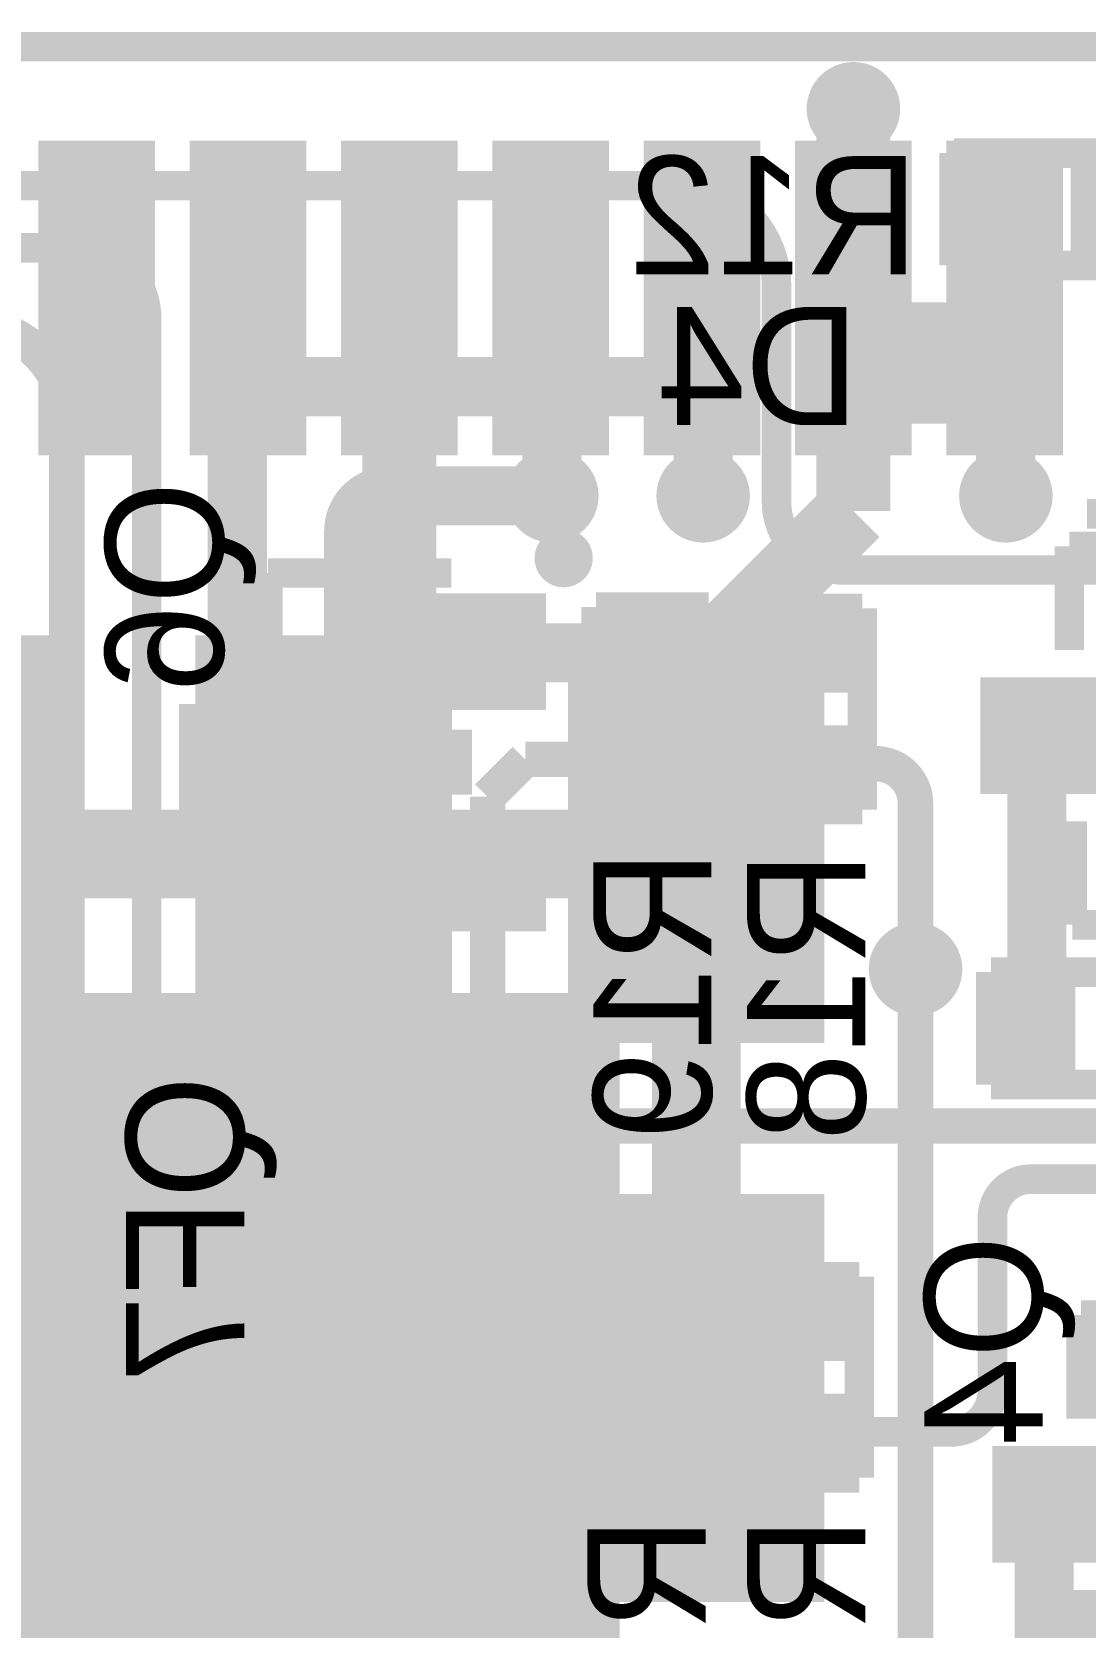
# Model space of a CAD drawing. Header units: millimetres. Extents: x 2.38 to 5.41, y 1.88 to 4.71.
# Drawn here: x 3.403 to 3.759, y 4.005 to 4.544 of the extents above; entities that cross this region are included whole.
import ezdxf

# ---------------------------------------------------------------- set-up
doc = ezdxf.new("R2010")
doc.units = ezdxf.units.MM
doc.header["$MEASUREMENT"] = 0
for name, color, linetype in [('BottomLayer', 5, 'Continuous'), ('BottomOverlay', 54, 'Continuous'), ('BottomPaste', 16, 'Continuous'), ('BottomSolder', 6, 'Continuous'), ('Mechanical2', 216, 'Continuous'), ('MultiLayer', 9, 'Continuous'), ('TopLayer', 1, 'Continuous'), ('TopPaste', 8, 'Continuous'), ('TopSolder', 216, 'Continuous'), ('ViaHoleLayer', 16, 'Continuous')]:
    doc.layers.add(name, color=color, linetype=linetype)

# ---------------------------------------------------------------- blocks, each defined once
blk = doc.blocks.new('ESD9B3_3ST5G_N_B_5')
at = {"layer": 'BottomLayer'}
for points in [[(-0.02165, -0.01378), (-0.00591, -0.01378), (-0.02165, 0.01378), (-0.00591, 0.01378)], [(0.00591, -0.01378), (0.02165, -0.01378), (0.00591, 0.01378), (0.02165, 0.01378)]]:
    blk.add_solid(points, dxfattribs=at)
at = {"layer": 'BottomOverlay', "const_width": 0.005}
for points in [[(-0.026, 0.018), (-0.026, -0.018)], [(0.026, 0.018), (-0.026, 0.018)], [(0.026, 0.018), (0.026, -0.018)], [(0.025, -0.018), (-0.026, -0.018)]]:
    blk.add_lwpolyline(points, dxfattribs=at)
at = {"layer": 'BottomPaste'}
for points in [[(-0.02165, -0.01378), (-0.00591, -0.01378), (-0.02165, 0.01378), (-0.00591, 0.01378)], [(0.00591, -0.01378), (0.02165, -0.01378), (0.00591, 0.01378), (0.02165, 0.01378)]]:
    blk.add_solid(points, dxfattribs=at)
at = {"layer": 'BottomSolder'}
for points in [[(-0.02565, -0.01778), (-0.00191, -0.01778), (-0.02565, 0.01778), (-0.00191, 0.01778)], [(0.00191, -0.01778), (0.02565, -0.01778), (0.00191, 0.01778), (0.02565, 0.01778)]]:
    blk.add_solid(points, dxfattribs=at)
blk = doc.blocks.new('UC200T_37')
at = {"layer": 'TopLayer'}
for points in [[(-0.3622, -0.25394), (-0.28346, -0.25394), (-0.3622, -0.12402), (-0.28346, -0.12402)], [(-0.23622, -0.25394), (-0.15748, -0.25394), (-0.23622, -0.12402), (-0.15748, -0.12402)], [(-0.10236, -0.25394), (-0.02362, -0.25394), (-0.10236, -0.12402), (-0.02362, -0.12402)], [(-0.3622, -0.44291), (-0.28346, -0.44291), (-0.3622, -0.31299), (-0.28346, -0.31299)], [(-0.23622, -0.44291), (-0.15748, -0.44291), (-0.23622, -0.31299), (-0.15748, -0.31299)], [(-0.10236, -0.44291), (-0.02362, -0.44291), (-0.10236, -0.31299), (-0.02362, -0.31299)], [(-0.41142, -0.61024), (-0.41142, -0.51181), (-0.44291, -0.61024), (-0.44291, -0.51181)], [(-0.36024, -0.61024), (-0.36024, -0.51181), (-0.39173, -0.61024), (-0.39173, -0.51181)], [(-0.30906, -0.61024), (-0.30906, -0.51181), (-0.34055, -0.61024), (-0.34055, -0.51181)], [(-0.25787, -0.61024), (-0.25787, -0.51181), (-0.28937, -0.61024), (-0.28937, -0.51181)], [(-0.20669, -0.61024), (-0.20669, -0.51181), (-0.23819, -0.61024), (-0.23819, -0.51181)], [(-0.15551, -0.61024), (-0.15551, -0.51181), (-0.18701, -0.61024), (-0.18701, -0.51181)], [(-0.10433, -0.61024), (-0.10433, -0.51181), (-0.13583, -0.61024), (-0.13583, -0.51181)]]:
    blk.add_solid(points, dxfattribs=at)
at = {"layer": 'TopPaste'}
for points in [[(-0.3622, -0.25394), (-0.28346, -0.25394), (-0.3622, -0.12402), (-0.28346, -0.12402)], [(-0.23622, -0.25394), (-0.15748, -0.25394), (-0.23622, -0.12402), (-0.15748, -0.12402)], [(-0.10236, -0.25394), (-0.02362, -0.25394), (-0.10236, -0.12402), (-0.02362, -0.12402)], [(-0.3622, -0.44291), (-0.28346, -0.44291), (-0.3622, -0.31299), (-0.28346, -0.31299)], [(-0.23622, -0.44291), (-0.15748, -0.44291), (-0.23622, -0.31299), (-0.15748, -0.31299)], [(-0.10236, -0.44291), (-0.02362, -0.44291), (-0.10236, -0.31299), (-0.02362, -0.31299)], [(-0.41142, -0.61024), (-0.41142, -0.51181), (-0.44291, -0.61024), (-0.44291, -0.51181)], [(-0.36024, -0.61024), (-0.36024, -0.51181), (-0.39173, -0.61024), (-0.39173, -0.51181)], [(-0.30906, -0.61024), (-0.30906, -0.51181), (-0.34055, -0.61024), (-0.34055, -0.51181)], [(-0.25787, -0.61024), (-0.25787, -0.51181), (-0.28937, -0.61024), (-0.28937, -0.51181)], [(-0.20669, -0.61024), (-0.20669, -0.51181), (-0.23819, -0.61024), (-0.23819, -0.51181)], [(-0.15551, -0.61024), (-0.15551, -0.51181), (-0.18701, -0.61024), (-0.18701, -0.51181)], [(-0.10433, -0.61024), (-0.10433, -0.51181), (-0.13583, -0.61024), (-0.13583, -0.51181)]]:
    blk.add_solid(points, dxfattribs=at)
at = {"layer": 'TopSolder'}
for points in [[(-0.3662, -0.25794), (-0.27946, -0.25794), (-0.3662, -0.12002), (-0.27946, -0.12002)], [(-0.24022, -0.25794), (-0.15348, -0.25794), (-0.24022, -0.12002), (-0.15348, -0.12002)], [(-0.10636, -0.25794), (-0.01962, -0.25794), (-0.10636, -0.12002), (-0.01962, -0.12002)], [(-0.3662, -0.44691), (-0.27946, -0.44691), (-0.3662, -0.30899), (-0.27946, -0.30899)], [(-0.24022, -0.44691), (-0.15348, -0.44691), (-0.24022, -0.30899), (-0.15348, -0.30899)], [(-0.10636, -0.44691), (-0.01962, -0.44691), (-0.10636, -0.30899), (-0.01962, -0.30899)], [(-0.40742, -0.61424), (-0.40742, -0.50781), (-0.44691, -0.61424), (-0.44691, -0.50781)], [(-0.35624, -0.61424), (-0.35624, -0.50781), (-0.39573, -0.61424), (-0.39573, -0.50781)], [(-0.30506, -0.61424), (-0.30506, -0.50781), (-0.34455, -0.61424), (-0.34455, -0.50781)], [(-0.25387, -0.61424), (-0.25387, -0.50781), (-0.29337, -0.61424), (-0.29337, -0.50781)], [(-0.20269, -0.61424), (-0.20269, -0.50781), (-0.24219, -0.61424), (-0.24219, -0.50781)], [(-0.15151, -0.61424), (-0.15151, -0.50781), (-0.19101, -0.61424), (-0.19101, -0.50781)], [(-0.10033, -0.61424), (-0.10033, -0.50781), (-0.13983, -0.61424), (-0.13983, -0.50781)]]:
    blk.add_solid(points, dxfattribs=at)
blk = doc.blocks.new('R__0402_B_73')
at = {"layer": 'BottomLayer'}
for points in [[(-0.0275, 0.0125), (-0.0275, -0.0125), (-0.0095, 0.0125), (-0.0095, -0.0125)], [(0.0095, 0.0125), (0.0095, -0.0125), (0.0275, 0.0125), (0.0275, -0.0125)]]:
    blk.add_solid(points, dxfattribs=at)
at = {"layer": 'BottomOverlay', "const_width": 0.01}
for points in [[(-0.034, -0.019), (-0.034, 0.019)], [(0.034, 0.019), (-0.034, 0.019)], [(0.034, -0.019), (0.034, 0.019)], [(0.034, -0.019), (-0.034, -0.019)]]:
    blk.add_lwpolyline(points, dxfattribs=at)
at = {"layer": 'BottomPaste'}
for points in [[(-0.0275, 0.0125), (-0.0275, -0.0125), (-0.0095, 0.0125), (-0.0095, -0.0125)], [(0.0095, 0.0125), (0.0095, -0.0125), (0.0275, 0.0125), (0.0275, -0.0125)]]:
    blk.add_solid(points, dxfattribs=at)
at = {"layer": 'BottomSolder'}
for points in [[(-0.0315, 0.0165), (-0.0315, -0.0165), (-0.0055, 0.0165), (-0.0055, -0.0165)], [(0.0055, 0.0165), (0.0055, -0.0165), (0.0315, 0.0165), (0.0315, -0.0165)]]:
    blk.add_solid(points, dxfattribs=at)
blk = doc.blocks.new('R__0402_B_74')
at = {"layer": 'BottomLayer'}
for points in [[(-0.0275, 0.0125), (-0.0275, -0.0125), (-0.0095, 0.0125), (-0.0095, -0.0125)], [(0.0095, 0.0125), (0.0095, -0.0125), (0.0275, 0.0125), (0.0275, -0.0125)]]:
    blk.add_solid(points, dxfattribs=at)
at = {"layer": 'BottomOverlay', "const_width": 0.01}
for points in [[(-0.034, -0.019), (-0.034, 0.019)], [(0.034, 0.019), (-0.034, 0.019)], [(0.034, -0.019), (0.034, 0.019)], [(0.034, -0.019), (-0.034, -0.019)]]:
    blk.add_lwpolyline(points, dxfattribs=at)
at = {"layer": 'BottomPaste'}
for points in [[(-0.0275, 0.0125), (-0.0275, -0.0125), (-0.0095, 0.0125), (-0.0095, -0.0125)], [(0.0095, 0.0125), (0.0095, -0.0125), (0.0275, 0.0125), (0.0275, -0.0125)]]:
    blk.add_solid(points, dxfattribs=at)
at = {"layer": 'BottomSolder'}
for points in [[(-0.0315, 0.0165), (-0.0315, -0.0165), (-0.0055, 0.0165), (-0.0055, -0.0165)], [(0.0055, 0.0165), (0.0055, -0.0165), (0.0315, 0.0165), (0.0315, -0.0165)]]:
    blk.add_solid(points, dxfattribs=at)
blk = doc.blocks.new('R__0402_B_87')
at = {"layer": 'BottomLayer'}
for points in [[(-0.0275, 0.0125), (-0.0275, -0.0125), (-0.0095, 0.0125), (-0.0095, -0.0125)], [(0.0095, 0.0125), (0.0095, -0.0125), (0.0275, 0.0125), (0.0275, -0.0125)]]:
    blk.add_solid(points, dxfattribs=at)
at = {"layer": 'BottomOverlay', "const_width": 0.01}
for points in [[(-0.034, -0.019), (-0.034, 0.019)], [(-0.034, 0.019), (0.034, 0.019)], [(0.034, -0.019), (0.034, 0.019)], [(-0.034, -0.019), (0.034, -0.019)]]:
    blk.add_lwpolyline(points, dxfattribs=at)
at = {"layer": 'BottomPaste'}
for points in [[(-0.0275, 0.0125), (-0.0275, -0.0125), (-0.0095, 0.0125), (-0.0095, -0.0125)], [(0.0095, 0.0125), (0.0095, -0.0125), (0.0275, 0.0125), (0.0275, -0.0125)]]:
    blk.add_solid(points, dxfattribs=at)
at = {"layer": 'BottomSolder'}
for points in [[(-0.0315, 0.0165), (-0.0315, -0.0165), (-0.0055, 0.0165), (-0.0055, -0.0165)], [(0.0055, 0.0165), (0.0055, -0.0165), (0.0315, 0.0165), (0.0315, -0.0165)]]:
    blk.add_solid(points, dxfattribs=at)
blk = doc.blocks.new('R__0402_B_97')
at = {"layer": 'BottomLayer'}
for points in [[(-0.0275, 0.0125), (-0.0275, -0.0125), (-0.0095, 0.0125), (-0.0095, -0.0125)], [(0.0095, 0.0125), (0.0095, -0.0125), (0.0275, 0.0125), (0.0275, -0.0125)]]:
    blk.add_solid(points, dxfattribs=at)
at = {"layer": 'BottomOverlay', "const_width": 0.01}
for points in [[(-0.034, -0.019), (-0.034, 0.019)], [(0.034, 0.019), (-0.034, 0.019)], [(0.034, -0.019), (0.034, 0.019)], [(0.034, -0.019), (-0.034, -0.019)]]:
    blk.add_lwpolyline(points, dxfattribs=at)
at = {"layer": 'BottomPaste'}
for points in [[(-0.0275, 0.0125), (-0.0275, -0.0125), (-0.0095, 0.0125), (-0.0095, -0.0125)], [(0.0095, 0.0125), (0.0095, -0.0125), (0.0275, 0.0125), (0.0275, -0.0125)]]:
    blk.add_solid(points, dxfattribs=at)
at = {"layer": 'BottomSolder'}
for points in [[(-0.0315, 0.0165), (-0.0315, -0.0165), (-0.0055, 0.0165), (-0.0055, -0.0165)], [(0.0055, 0.0165), (0.0055, -0.0165), (0.0315, 0.0165), (0.0315, -0.0165)]]:
    blk.add_solid(points, dxfattribs=at)
blk = doc.blocks.new('R__0402_B_98')
at = {"layer": 'BottomLayer'}
for points in [[(-0.0275, 0.0125), (-0.0275, -0.0125), (-0.0095, 0.0125), (-0.0095, -0.0125)], [(0.0095, 0.0125), (0.0095, -0.0125), (0.0275, 0.0125), (0.0275, -0.0125)]]:
    blk.add_solid(points, dxfattribs=at)
at = {"layer": 'BottomOverlay', "const_width": 0.01}
for points in [[(-0.034, -0.019), (-0.034, 0.019)], [(0.034, 0.019), (-0.034, 0.019)], [(0.034, -0.019), (0.034, 0.019)], [(0.034, -0.019), (-0.034, -0.019)]]:
    blk.add_lwpolyline(points, dxfattribs=at)
at = {"layer": 'BottomPaste'}
for points in [[(-0.0275, 0.0125), (-0.0275, -0.0125), (-0.0095, 0.0125), (-0.0095, -0.0125)], [(0.0095, 0.0125), (0.0095, -0.0125), (0.0275, 0.0125), (0.0275, -0.0125)]]:
    blk.add_solid(points, dxfattribs=at)
at = {"layer": 'BottomSolder'}
for points in [[(-0.0315, 0.0165), (-0.0315, -0.0165), (-0.0055, 0.0165), (-0.0055, -0.0165)], [(0.0055, 0.0165), (0.0055, -0.0165), (0.0315, 0.0165), (0.0315, -0.0165)]]:
    blk.add_solid(points, dxfattribs=at)
blk = doc.blocks.new('R__0402_B_103')
at = {"layer": 'BottomLayer'}
for points in [[(-0.0275, 0.0125), (-0.0275, -0.0125), (-0.0095, 0.0125), (-0.0095, -0.0125)], [(0.0095, 0.0125), (0.0095, -0.0125), (0.0275, 0.0125), (0.0275, -0.0125)]]:
    blk.add_solid(points, dxfattribs=at)
at = {"layer": 'BottomOverlay', "const_width": 0.01}
for points in [[(-0.034, -0.019), (-0.034, 0.019)], [(-0.034, 0.019), (0.034, 0.019)], [(0.034, -0.019), (0.034, 0.019)], [(-0.034, -0.019), (0.034, -0.019)]]:
    blk.add_lwpolyline(points, dxfattribs=at)
at = {"layer": 'BottomPaste'}
for points in [[(-0.0275, 0.0125), (-0.0275, -0.0125), (-0.0095, 0.0125), (-0.0095, -0.0125)], [(0.0095, 0.0125), (0.0095, -0.0125), (0.0275, 0.0125), (0.0275, -0.0125)]]:
    blk.add_solid(points, dxfattribs=at)
at = {"layer": 'BottomSolder'}
for points in [[(-0.0315, 0.0165), (-0.0315, -0.0165), (-0.0055, 0.0165), (-0.0055, -0.0165)], [(0.0055, 0.0165), (0.0055, -0.0165), (0.0315, 0.0165), (0.0315, -0.0165)]]:
    blk.add_solid(points, dxfattribs=at)
blk = doc.blocks.new('SOT23_3_B_113')
at = {"layer": 'BottomLayer'}
for points in [[(-0.02166, 0.05807), (-0.05316, 0.05807), (-0.02166, 0.02657), (-0.05316, 0.02657)], [(0.05314, 0.05807), (0.02165, 0.05807), (0.05314, 0.02657), (0.02165, 0.02657)], [(0.01574, -0.02657), (-0.01575, -0.02657), (0.01574, -0.05807), (-0.01575, -0.05807)]]:
    blk.add_solid(points, dxfattribs=at)
at = {"layer": 'BottomOverlay'}
for points, const_width in [([(-0.06409, 0.068, 1), (-0.07393, 0.068, 1)], 0.00984), ([(-0.07639, 0.068, 1), (-0.07147, 0.068, 1)], 0.00492), ([(-0.06655, 0.068, 1), (-0.06162, 0.068, 1)], 0.00492)]:
    blk.add_lwpolyline(points, format="xyb", close=True, dxfattribs=dict(at, const_width=const_width))
at = {"layer": 'BottomOverlay', "const_width": 0.01}
for points in [[(-0.06401, -0.032), (-0.06401, 0.03)], [(0.01099, 0.032), (-0.01101, 0.032)], [(0.06399, -0.031), (0.06399, 0.03)], [(0.06399, -0.031), (0.02899, -0.031)], [(-0.02901, -0.032), (-0.06401, -0.032)]]:
    blk.add_lwpolyline(points, dxfattribs=at)
at = {"layer": 'BottomPaste'}
for points in [[(-0.02166, 0.05807), (-0.05316, 0.05807), (-0.02166, 0.02657), (-0.05316, 0.02657)], [(0.05314, 0.05807), (0.02165, 0.05807), (0.05314, 0.02657), (0.02165, 0.02657)], [(0.01574, -0.02657), (-0.01575, -0.02657), (0.01574, -0.05807), (-0.01575, -0.05807)]]:
    blk.add_solid(points, dxfattribs=at)
at = {"layer": 'BottomSolder'}
for points in [[(-0.01766, 0.06207), (-0.05716, 0.06207), (-0.01766, 0.02257), (-0.05716, 0.02257)], [(0.05714, 0.06207), (0.01765, 0.06207), (0.05714, 0.02257), (0.01765, 0.02257)], [(0.01974, -0.02257), (-0.01975, -0.02257), (0.01974, -0.06207), (-0.01975, -0.06207)]]:
    blk.add_solid(points, dxfattribs=at)
blk = doc.blocks.new('SOT23_3_B_115')
at = {"layer": 'BottomLayer'}
for points in [[(-0.02166, 0.05807), (-0.05316, 0.05807), (-0.02166, 0.02657), (-0.05316, 0.02657)], [(0.05314, 0.05807), (0.02165, 0.05807), (0.05314, 0.02657), (0.02165, 0.02657)], [(0.01574, -0.02657), (-0.01575, -0.02657), (0.01574, -0.05807), (-0.01575, -0.05807)]]:
    blk.add_solid(points, dxfattribs=at)
at = {"layer": 'BottomOverlay'}
for points, const_width in [([(-0.06409, 0.068, 1), (-0.07393, 0.068, 1)], 0.00984), ([(-0.07639, 0.068, 1), (-0.07147, 0.068, 1)], 0.00492), ([(-0.06655, 0.068, 1), (-0.06162, 0.068, 1)], 0.00492)]:
    blk.add_lwpolyline(points, format="xyb", close=True, dxfattribs=dict(at, const_width=const_width))
at = {"layer": 'BottomOverlay', "const_width": 0.01}
for points in [[(-0.06401, -0.032), (-0.06401, 0.03)], [(0.01099, 0.032), (-0.01101, 0.032)], [(0.06399, -0.031), (0.06399, 0.03)], [(0.06399, -0.031), (0.02899, -0.031)], [(-0.02901, -0.032), (-0.06401, -0.032)]]:
    blk.add_lwpolyline(points, dxfattribs=at)
at = {"layer": 'BottomPaste'}
for points in [[(-0.02166, 0.05807), (-0.05316, 0.05807), (-0.02166, 0.02657), (-0.05316, 0.02657)], [(0.05314, 0.05807), (0.02165, 0.05807), (0.05314, 0.02657), (0.02165, 0.02657)], [(0.01574, -0.02657), (-0.01575, -0.02657), (0.01574, -0.05807), (-0.01575, -0.05807)]]:
    blk.add_solid(points, dxfattribs=at)
at = {"layer": 'BottomSolder'}
for points in [[(-0.01766, 0.06207), (-0.05716, 0.06207), (-0.01766, 0.02257), (-0.05716, 0.02257)], [(0.05714, 0.06207), (0.01765, 0.06207), (0.05714, 0.02257), (0.01765, 0.02257)], [(0.01974, -0.02257), (-0.01975, -0.02257), (0.01974, -0.06207), (-0.01975, -0.06207)]]:
    blk.add_solid(points, dxfattribs=at)
blk = doc.blocks.new('SOT23_3_B_119')
at = {"layer": 'BottomLayer'}
for points in [[(-0.02166, 0.05807), (-0.05316, 0.05807), (-0.02166, 0.02657), (-0.05316, 0.02657)], [(0.05314, 0.05807), (0.02165, 0.05807), (0.05314, 0.02657), (0.02165, 0.02657)], [(0.01574, -0.02657), (-0.01575, -0.02657), (0.01574, -0.05807), (-0.01575, -0.05807)]]:
    blk.add_solid(points, dxfattribs=at)
at = {"layer": 'BottomOverlay'}
for points, const_width in [([(-0.06409, 0.068, 1), (-0.07393, 0.068, 1)], 0.00984), ([(-0.07639, 0.068, 1), (-0.07147, 0.068, 1)], 0.00492), ([(-0.06655, 0.068, 1), (-0.06162, 0.068, 1)], 0.00492)]:
    blk.add_lwpolyline(points, format="xyb", close=True, dxfattribs=dict(at, const_width=const_width))
at = {"layer": 'BottomOverlay', "const_width": 0.01}
for points in [[(-0.06401, -0.032), (-0.06401, 0.03)], [(0.01099, 0.032), (-0.01101, 0.032)], [(0.06399, -0.031), (0.06399, 0.03)], [(0.06399, -0.031), (0.02899, -0.031)], [(-0.02901, -0.032), (-0.06401, -0.032)]]:
    blk.add_lwpolyline(points, dxfattribs=at)
at = {"layer": 'BottomPaste'}
for points in [[(-0.02166, 0.05807), (-0.05316, 0.05807), (-0.02166, 0.02657), (-0.05316, 0.02657)], [(0.05314, 0.05807), (0.02165, 0.05807), (0.05314, 0.02657), (0.02165, 0.02657)], [(0.01574, -0.02657), (-0.01575, -0.02657), (0.01574, -0.05807), (-0.01575, -0.05807)]]:
    blk.add_solid(points, dxfattribs=at)
at = {"layer": 'BottomSolder'}
for points in [[(-0.01766, 0.06207), (-0.05716, 0.06207), (-0.01766, 0.02257), (-0.05716, 0.02257)], [(0.05714, 0.06207), (0.01765, 0.06207), (0.05714, 0.02257), (0.01765, 0.02257)], [(0.01974, -0.02257), (-0.01975, -0.02257), (0.01974, -0.06207), (-0.01975, -0.06207)]]:
    blk.add_solid(points, dxfattribs=at)
blk = doc.blocks.new('SOT23_3_B_121')
at = {"layer": 'BottomLayer'}
for points in [[(-0.02166, 0.05807), (-0.05316, 0.05807), (-0.02166, 0.02657), (-0.05316, 0.02657)], [(0.05314, 0.05807), (0.02165, 0.05807), (0.05314, 0.02657), (0.02165, 0.02657)], [(0.01574, -0.02657), (-0.01575, -0.02657), (0.01574, -0.05807), (-0.01575, -0.05807)]]:
    blk.add_solid(points, dxfattribs=at)
at = {"layer": 'BottomOverlay'}
for points, const_width in [([(-0.06409, 0.068, 1), (-0.07393, 0.068, 1)], 0.00984), ([(-0.07639, 0.068, 1), (-0.07147, 0.068, 1)], 0.00492), ([(-0.06655, 0.068, 1), (-0.06162, 0.068, 1)], 0.00492)]:
    blk.add_lwpolyline(points, format="xyb", close=True, dxfattribs=dict(at, const_width=const_width))
at = {"layer": 'BottomOverlay', "const_width": 0.01}
for points in [[(-0.06401, -0.032), (-0.06401, 0.03)], [(0.01099, 0.032), (-0.01101, 0.032)], [(0.06399, -0.031), (0.06399, 0.03)], [(0.06399, -0.031), (0.02899, -0.031)], [(-0.02901, -0.032), (-0.06401, -0.032)]]:
    blk.add_lwpolyline(points, dxfattribs=at)
at = {"layer": 'BottomPaste'}
for points in [[(-0.02166, 0.05807), (-0.05316, 0.05807), (-0.02166, 0.02657), (-0.05316, 0.02657)], [(0.05314, 0.05807), (0.02165, 0.05807), (0.05314, 0.02657), (0.02165, 0.02657)], [(0.01574, -0.02657), (-0.01575, -0.02657), (0.01574, -0.05807), (-0.01575, -0.05807)]]:
    blk.add_solid(points, dxfattribs=at)
at = {"layer": 'BottomSolder'}
for points in [[(-0.01766, 0.06207), (-0.05716, 0.06207), (-0.01766, 0.02257), (-0.05716, 0.02257)], [(0.05714, 0.06207), (0.01765, 0.06207), (0.05714, 0.02257), (0.01765, 0.02257)], [(0.01974, -0.02257), (-0.01975, -0.02257), (0.01974, -0.06207), (-0.01975, -0.06207)]]:
    blk.add_solid(points, dxfattribs=at)

msp = doc.modelspace()

# ---------------------------------------------------------------- linework, layer by layer
at = {"layer": 'BottomLayer'}
for points, const_width in [([(3.67509, 4.518, 1), (3.68691, 4.518, 1)], 0.01181), ([(3.6185, 4.492, 1), (3.6235, 4.492, 1)], 0.005), ([(3.4157, 4.471, 1), (3.4207, 4.471, 1)], 0.005), ([(3.6525, 4.458, 1), (3.6575, 4.458, 1)], 0.005), ([(3.676, 4.45422, 1), (3.686, 4.45422, 1)], 0.01), ([(3.4395, 4.4472, 1), (3.4445, 4.4472, 1)], 0.005), ([(3.68252, 4.43848, 1), (3.69252, 4.43848, 1)], 0.01), ([(3.685, 4.436, 1), (3.695, 4.436, 1)], 0.01), ([(3.69466, 4.432, 1), (3.70466, 4.432, 1)], 0.01), ([(3.49, 4.424, 1), (3.5, 4.424, 1)], 0.01), ([(3.61092, 4.424, 1), (3.62092, 4.424, 1)], 0.01), ([(3.62518, 4.40973, 1), (3.63518, 4.40973, 1)], 0.01), ([(3.412, 4.412, 1), (3.418, 4.412, 1)], 0.006), ([(3.46768, 4.40168, 1), (3.47768, 4.40168, 1)], 0.01), ([(3.519, 4.38709, 1), (3.529, 4.38709, 1)], 0.01), ([(3.57309, 4.38709, 1), (3.58491, 4.38709, 1)], 0.01181), ([(3.62428, 4.38709, 1), (3.63609, 4.38709, 1)], 0.01181), ([(3.72664, 4.38709, 1), (3.73845, 4.38709, 1)], 0.01181), ([(3.6525, 4.385, 1), (3.6575, 4.385, 1)], 0.005), ([(3.507, 4.37509, 1), (3.517, 4.37509, 1)], 0.01), ([(3.6755, 4.362, 1), (3.6805, 4.362, 1)], 0.005), ([(3.6855, 4.2965, 1), (3.6915, 4.2965, 1)], 0.006), ([(3.699, 4.283, 1), (3.705, 4.283, 1)], 0.006), ([(3.69609, 4.227, 1), (3.70791, 4.227, 1)], 0.01181), ([(3.55609, 4.203, 1), (3.56791, 4.203, 1)], 0.01181), ([(3.559, 4.203, 1), (3.565, 4.203, 1)], 0.006), ([(3.588, 4.174, 1), (3.594, 4.174, 1)], 0.006), ([(3.7385, 4.156, 1), (3.7435, 4.156, 1)], 0.005), ([(3.7255, 4.143, 1), (3.7305, 4.143, 1)], 0.005), ([(3.507, 4.08129, 1), (3.517, 4.08129, 1)], 0.01), ([(3.7255, 4.0845, 1), (3.7305, 4.0845, 1)], 0.005), ([(3.49611, 4.0704, 1), (3.50611, 4.0704, 1)], 0.01), ([(3.57309, 4.065, 1), (3.58491, 4.065, 1)], 0.01181), ([(3.596, 4.071, 1), (3.602, 4.071, 1)], 0.006), ([(3.7115, 4.0705, 1), (3.7165, 4.0705, 1)], 0.005), ([(3.7405, 4.04383, 1), (3.7505, 4.04383, 1)], 0.01), ([(3.74268, 4.04601, 1), (3.75268, 4.04601, 1)], 0.01), ([(3.558, 4.033, 1), (3.564, 4.033, 1)], 0.006)]:
    msp.add_lwpolyline(points, format="xyb", close=True, dxfattribs=dict(at, const_width=const_width))
for points, const_width in [([(3.681, 4.45422), (3.681, 4.518)], 0.02), ([(2.549, 4.492), (3.621, 4.492)], 0.01), ([(3.7325, 4.38914), (3.7325, 4.484)], 0.02), ([(3.7675, 4.484), (4.176, 4.484)], 0.02), ([(2.571, 4.471), (3.4182, 4.471)], 0.01), ([(3.655, 4.385), (3.655, 4.458)], 0.01), ([(3.442, 3.95), (3.442, 4.4472)], 0.01), ([(3.68752, 4.43848), (3.69, 4.436)], 0.02), ([(3.495, 4.424), (3.61592, 4.424)], 0.02), ([(3.63018, 4.38709), (3.63018, 4.40973)], 0.02), ([(3.415, 3.957), (3.415, 4.412)], 0.012), ([(3.47268, 4.29701), (3.47268, 4.40168)], 0.02), ([(3.524, 4.38709), (3.579, 4.38709)], 0.02), ([(3.512, 4.08129), (3.512, 4.37509)], 0.02), ([(3.676, 4.362), (3.678, 4.362)], 0.01), ([(3.678, 4.362), (3.766, 4.362)], 0.01), ([(3.55732, 4.334), (3.55732, 4.33441)], 0.02), ([(3.55732, 4.334), (3.613, 4.334)], 0.02), ([(3.613, 4.3335), (3.613, 4.334)], 0.02), ([(3.613, 4.3335), (3.665, 4.3335)], 0.02), ([(3.743, 4.207), (3.743, 4.30601)], 0.02), ([(3.743, 4.30601), (3.74368, 4.30601)], 0.02), ([(3.55732, 4.28532), (3.57, 4.298)], 0.012), ([(3.57, 4.298), (3.612, 4.298)], 0.012), ([(3.665, 4.2965), (3.6885, 4.2965)], 0.012), ([(3.55732, 4.2596), (3.55732, 4.28532)], 0.012), ([(3.702, 4.227), (3.702, 4.283)], 0.012), ([(3.55732, 4.20768), (3.55732, 4.2596)], 0.012), ([(3.55732, 4.20768), (3.562, 4.203)], 0.012), ([(3.591, 4.174), (3.818, 4.174)], 0.012), ([(3.741, 4.156), (4.017, 4.156)], 0.01), ([(3.728, 4.0845), (3.728, 4.143)], 0.01), ([(3.561, 4.1075), (3.561, 4.1078)], 0.02), ([(3.561, 4.1075), (3.612, 4.1075)], 0.02), ([(3.612, 4.1075), (3.664, 4.1075)], 0.02), ([(3.47635, 4.0704), (3.50111, 4.0704)], 0.02), ([(3.599, 4.071), (3.611, 4.071)], 0.012), ([(3.664, 4.0705), (3.714, 4.0705)], 0.01), ([(3.7455, 3.947), (3.7455, 4.04383)], 0.02)]:
    msp.add_lwpolyline(points, dxfattribs=dict(at, const_width=const_width))
for points, const_width in [([(3.621, 4.492, -0.414214), (3.655, 4.458)], 0.01), ([(3.4182, 4.471, -0.414214), (3.442, 4.4472)], 0.01), ([(3.68752, 4.43848, -0.198912), (3.681, 4.45422)], 0.02), ([(3.382, 4.445, -0.414214), (3.415, 4.412)], 0.012), ([(3.69966, 4.432, -0.198912), (3.69, 4.436)], 0.02), ([(3.47268, 4.40168, -0.414214), (3.495, 4.424)], 0.02), ([(3.61592, 4.424, -0.414214), (3.63018, 4.40973)], 0.02), ([(3.512, 4.37509, -0.414214), (3.524, 4.38709)], 0.02), ([(3.678, 4.362, -0.414214), (3.655, 4.385)], 0.01), ([(3.6885, 4.2965, -0.414214), (3.702, 4.283)], 0.012), ([(3.591, 4.174, -0.414214), (3.562, 4.203)], 0.012), ([(3.728, 4.143, -0.414214), (3.741, 4.156)], 0.01), ([(3.512, 4.08129, -0.414214), (3.50111, 4.0704)], 0.02), ([(3.728, 4.0845, -0.414214), (3.714, 4.0705)], 0.01), ([(3.561, 4.033, -0.414214), (3.599, 4.071)], 0.012), ([(3.7455, 4.04383, -0.414214), (3.74768, 4.04601)], 0.02)]:
    msp.add_lwpolyline(points, format="xyb", dxfattribs=dict(at, const_width=const_width))
at = {"layer": 'BottomOverlay', "const_width": 0.01}
msp.add_lwpolyline([(3.76, 4.381), (3.794, 4.381)], dxfattribs=at)
at = {"layer": 'BottomSolder', "const_width": 0.01581}
for points in [[(3.67309, 4.518, 1), (3.68891, 4.518, 1)], [(3.57109, 4.38709, 1), (3.58691, 4.38709, 1)], [(3.62228, 4.38709, 1), (3.63809, 4.38709, 1)], [(3.72464, 4.38709, 1), (3.74045, 4.38709, 1)], [(3.69409, 4.227, 1), (3.70991, 4.227, 1)], [(3.55409, 4.203, 1), (3.56991, 4.203, 1)], [(3.57109, 4.065, 1), (3.58691, 4.065, 1)]]:
    msp.add_lwpolyline(points, format="xyb", close=True, dxfattribs=at)
at = {"layer": 'Mechanical2', "const_width": 0.01}
msp.add_lwpolyline([(2.555, 4.539), (5.24, 4.539)], dxfattribs=at)
at = {"layer": 'MultiLayer', "const_width": 0.01181}
for points in [[(3.67509, 4.518, 1), (3.68691, 4.518, 1)], [(3.57309, 4.38709, 1), (3.58491, 4.38709, 1)], [(3.62428, 4.38709, 1), (3.63609, 4.38709, 1)], [(3.72664, 4.38709, 1), (3.73845, 4.38709, 1)], [(3.69609, 4.227, 1), (3.70791, 4.227, 1)], [(3.55609, 4.203, 1), (3.56791, 4.203, 1)], [(3.57309, 4.065, 1), (3.58491, 4.065, 1)]]:
    msp.add_lwpolyline(points, format="xyb", close=True, dxfattribs=at)
at = {"layer": 'TopLayer'}
for points, const_width in [([(3.68098, 4.51798), (3.681, 4.518)], 0.025), ([(3.68098, 4.45405), (3.68098, 4.51798)], 0.025), ([(3.52743, 4.32043), (3.52743, 4.45405)], 0.025), ([(3.57823, 4.45443), (3.57861, 4.45405)], 0.02), ([(3.579, 4.38709), (3.579, 4.45366)], 0.02), ([(3.63018, 4.38709), (3.63018, 4.45366)], 0.02), ([(3.68098, 4.38198), (3.68098, 4.45405)], 0.025), ([(3.73254, 4.38709), (3.73254, 4.45366)], 0.02), ([(3.635, 4.336), (3.68098, 4.38198)], 0.025), ([(3.635, 4.303), (3.635, 4.336)], 0.025), ([(3.52, 4.313), (3.52743, 4.32043)], 0.025), ([(2.98713, 4.266), (3.62869, 4.266)], 0.03), ([(3.62783, 4.082), (3.62783, 4.26383)], 0.03), ([(3.702, 3.57428), (3.702, 4.227)], 0.012), ([(2.98513, 4.081), (3.62669, 4.081)], 0.03)]:
    msp.add_lwpolyline(points, dxfattribs=dict(at, const_width=const_width))
for points, const_width in [([(3.67509, 4.518, 1), (3.68691, 4.518, 1)], 0.01181), ([(3.57309, 4.38709, 1), (3.58491, 4.38709, 1)], 0.01181), ([(3.62428, 4.38709, 1), (3.63609, 4.38709, 1)], 0.01181), ([(3.72664, 4.38709, 1), (3.73845, 4.38709, 1)], 0.01181), ([(3.62033, 4.26383, 1), (3.63533, 4.26383, 1)], 0.015), ([(3.62119, 4.266, 1), (3.63619, 4.266, 1)], 0.015), ([(3.69609, 4.227, 1), (3.70791, 4.227, 1)], 0.01181), ([(3.55609, 4.203, 1), (3.56791, 4.203, 1)], 0.01181), ([(3.57309, 4.065, 1), (3.58491, 4.065, 1)], 0.01181)]:
    msp.add_lwpolyline(points, format="xyb", close=True, dxfattribs=dict(at, const_width=const_width))
at = {"layer": 'TopLayer', "const_width": 0.03}
msp.add_lwpolyline([(3.62783, 4.26383, -0.190875), (3.62869, 4.266)], format="xyb", dxfattribs=at)
at = {"layer": 'TopLayer'}
msp.add_solid([(3.009, 3.543), (3.602, 3.543), (3.009, 4.219), (3.602, 4.219)], dxfattribs=at)
at = {"layer": 'TopSolder', "const_width": 0.01581}
for points in [[(3.67309, 4.518, 1), (3.68891, 4.518, 1)], [(3.57109, 4.38709, 1), (3.58691, 4.38709, 1)], [(3.62228, 4.38709, 1), (3.63809, 4.38709, 1)], [(3.72464, 4.38709, 1), (3.74045, 4.38709, 1)], [(3.69409, 4.227, 1), (3.70991, 4.227, 1)], [(3.55409, 4.203, 1), (3.56991, 4.203, 1)], [(3.57109, 4.065, 1), (3.58691, 4.065, 1)]]:
    msp.add_lwpolyline(points, format="xyb", close=True, dxfattribs=at)
at = {"layer": 'ViaHoleLayer', "const_width": 0.00591}
for points in [[(3.67805, 4.518, 1), (3.68395, 4.518, 1)], [(3.57605, 4.38709, 1), (3.58195, 4.38709, 1)], [(3.62723, 4.38709, 1), (3.63313, 4.38709, 1)], [(3.72959, 4.38709, 1), (3.7355, 4.38709, 1)], [(3.69905, 4.227, 1), (3.70495, 4.227, 1)], [(3.55905, 4.203, 1), (3.56495, 4.203, 1)], [(3.57605, 4.065, 1), (3.58195, 4.065, 1)]]:
    msp.add_lwpolyline(points, format="xyb", close=True, dxfattribs=at)

# ---------------------------------------------------------------- block references
for name, p, rotation in [('UC200T_37', (3.30499, 3.89302), 180), ('R__0402_B_103', (3.749, 4.484), 360), ('ESD9B3_3ST5G_N_B_5', (3.718, 4.432), 180), ('SOT23_3_B_115', (3.786, 4.306), 270), ('SOT23_3_B_119', (3.515, 4.297), 270), ('R__0402_B_97', (3.613, 4.3155), 270), ('R__0402_B_98', (3.665, 4.315), 270), ('R__0402_B_87', (3.7615, 4.207), 360), ('SOT23_3_B_113', (3.51868, 4.0704), 270), ('R__0402_B_73', (3.612, 4.089), 270), ('R__0402_B_74', (3.664, 4.089), 270), ('SOT23_3_B_121', (3.79, 4.046), 270)]:
    msp.add_blockref(name, p, dxfattribs=dict(rotation=rotation))

# ---------------------------------------------------------------- texts
at = {"layer": 'BottomOverlay', "text_generation_flag": 2}
for s, rotation, p in [('R12', 360, (3.703, 4.462)), ('D4', 360, (3.683, 4.411)), ('Q6', 90, (3.468, 4.392)), ('R19', 90, (3.633, 4.2675)), ('R18', 90, (3.685, 4.267)), ('QF7', 90, (3.475, 4.191)), ('Q4', 90, (3.745, 4.137)), ('RF14', 90, (3.631, 4.042)), ('RF13', 90, (3.685, 4.042))]:
    msp.add_text(s, height=0.04, rotation=rotation, dxfattribs=at).set_placement(p)

doc.saveas('drawing.dxf')
